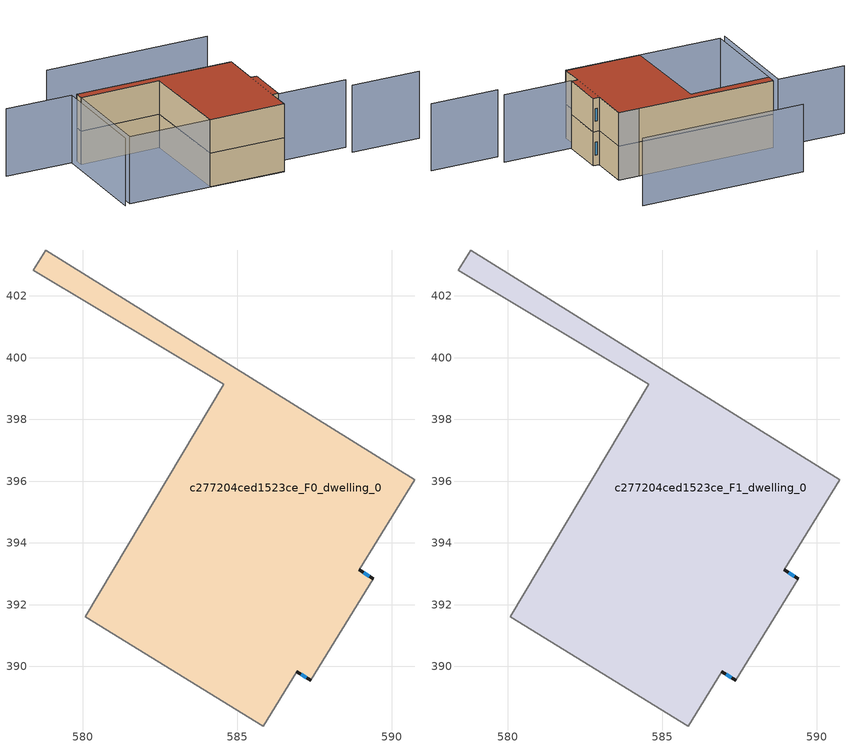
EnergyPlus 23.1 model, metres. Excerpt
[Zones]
c277204ced1523ce_F0_dwelling_0
 floor ground (EU_floor_Construction): 590.74,396.05 588.95,393.13 589.41,392.83 587.38,389.54 586.93,389.83 585.84,388.07 580.08,391.61 584.56,399.13 578.39,402.83 578.8,403.49 z0
 wall outside (EU_wall_Construction): 589.41,392.83 588.95,393.13 / 586.93,389.83 587.38,389.54 z0:3
 wall adiabatic (EU_wall_Construction): 588.95,393.13 590.74,396.05 578.8,403.49 578.39,402.83 584.56,399.13 580.08,391.61 585.84,388.07 586.93,389.83 / 587.38,389.54 589.41,392.83 z0:3
 window (EU_Window_Construction): 589.27,392.92 589.09,393.04 / 587.07,389.74 587.24,389.63 z0.93:2.07
c277204ced1523ce_F1_dwelling_0
 floor to c277204ced1523ce_F0_dwelling_0 (EU_floor_Construction): 590.74,396.05 588.95,393.13 589.41,392.83 587.38,389.54 586.92,389.83 585.84,388.07 580.08,391.61 584.56,399.13 578.39,402.83 578.8,403.49 z3
 wall outside (EU_wall_Construction): 589.41,392.83 588.95,393.13 / 586.93,389.83 587.38,389.54 z3:6
 wall adiabatic (EU_wall_Construction): 588.95,393.13 590.74,396.05 578.8,403.49 578.39,402.83 584.56,399.13 580.08,391.61 585.84,388.07 586.93,389.83 / 587.38,389.54 589.41,392.83 z3:6
 window (EU_Window_Construction): 589.27,392.92 589.09,393.04 / 587.07,389.74 587.24,389.63 z3.93:5.07
 roof outside (EU_roof_Construction): 587.38,389.54 589.41,392.83 588.95,393.13 590.74,396.05 578.8,403.49 578.39,402.83 584.56,399.13 580.08,391.61 585.84,388.07 586.93,389.83 z6
shading: 597.09,382.06 591.9,385.27 / 592.53,386.29 587.35,389.49 / 573.31,406.9 578.41,403.73 / 578.41,403.73 573.36,395.63 / 594.04,400.33 581.6,408.03 / 573.83,395.45 578.8,403.49 / 578.8,403.49 590.77,396.09 / 590.77,396.09 585.8,388.05 / 585.8,388.05 573.83,395.45 z0:6
[Building]
EU S2 Campaign: North Axis=0; Terrain=City; Solar Distribution=FullExterior
[Site:Location]
Montreal-Trudeau.Intl.AP: Latitude=45.4667; Longitude=-73.75; Time Zone=-5; Elevation=36
[SizingPeriod:WeatherFileDays]
AnnualSizingPeriod: Begin Month=1; Begin Day of Month=1; End Month=12; End Day of Month=31; Day of Week for Start Day=Monday; Use Weather File Daylight Saving Period=No; Use Weather File Rain and Snow Indicators=No
[MATERIAL]
EU_InternalMass_Material: Roughness=MediumRough; Thickness=0.1; Conductivity=1; Density=1800; Specific Heat=900; Thermal Absorptance=0.9; Solar Absorptance=0.7; Visible Absorptance=0.7
[MATERIAL:NOMASS] Roughness=MediumRough; Thermal Absorptance=0.9; Solar Absorptance=0.7; Visible Absorptance=0.7
Name | Thermal Resistance
EU_wall_NoMass; EU_floor_NoMass | 1.51479
EU_roof_NoMass | 2.84114
[WINDOWMATERIAL:SIMPLEGLAZINGSYSTEM]
EU_Window_SimpleGlazing: UFactor=3.53504; Solar Heat Gain Coefficient=0.8; Visible Transmittance=0.8
[CONSTRUCTION]
EU_wall_Construction: EU_wall_NoMass
EU_roof_Construction: EU_roof_NoMass
EU_floor_Construction: EU_floor_NoMass
EU_Window_Construction: EU_Window_SimpleGlazing
EU_InternalMass_Construction: EU_InternalMass_Material
[ZONE] Type=1; Multiplier=1; Ceiling Height=autocalculate; Floor Area=autocalculate; Part of Total Floor Area=Yes
Name | Volume
c277204ced1523ce_F0_dwelling_0 | 213.942
c277204ced1523ce_F1_dwelling_0 | 213.941
[INTERNALMASS] Construction=EU_InternalMass_Construction; Surface Area=71.3137
Name | Zone or ZoneList
c277204ced1523ce_F0_dwelling_0_EU_InternalMass | c277204ced1523ce_F0_dwelling_0
c277204ced1523ce_F1_dwelling_0_EU_InternalMass | c277204ced1523ce_F1_dwelling_0
[OTHEREQUIPMENT] Fuel Type=Electricity; Design Level Calculation Method=Watts/Area; Power per Zone Floor Area=1; Fraction Latent=0; Fraction Radiant=0; Fraction Lost=0; Carbon Dioxide Generation Rate=0; EndUse Subcategory=EU_Step8_InternalGains
Name | Zone or ZoneList or Space or SpaceList | Schedule
EU_Step8_InternalGain_c277204ced1523ce_F0_dwelling_0_f000 | c277204ced1523ce_F0_dwelling_0 | EU_Step8_GainSchedule_c277204ced1523ce_F0_dwelling_0_f000
EU_Step8_InternalGain_c277204ced1523ce_F1_dwelling_0_f000 | c277204ced1523ce_F1_dwelling_0 | EU_Step8_GainSchedule_c277204ced1523ce_F1_dwelling_0_f000
[ZONEVENTILATION:DESIGNFLOWRATE] Schedule=EU_AlwaysOn; Design Flow Rate Calculation Method=AirChanges/Hour; Air Changes per Hour=0.775154; Ventilation Type=Natural; Fan Pressure Rise=0; Fan Total Efficiency=1; Constant Term Coefficient=1; Temperature Term Coefficient=0; Velocity Term Coefficient=0; Velocity Squared Term Coefficient=0; Minimum Indoor Temperature=-100; Maximum Indoor Temperature=100; Delta Temperature=-100; Minimum Outdoor Temperature=-100; Maximum Outdoor Temperature=100; Maximum Wind Speed=40
Name | Zone or ZoneList or Space or SpaceList
EU_ConstantAir_c277204ced1523ce_F0_dwelling_0 | c277204ced1523ce_F0_dwelling_0
EU_ConstantAir_c277204ced1523ce_F1_dwelling_0 | c277204ced1523ce_F1_dwelling_0
[HVACTEMPLATE:THERMOSTAT] Constant Heating Setpoint=20; Constant Cooling Setpoint=50
EU_HeatOnly_c277204ced1523ce_F0_dwelling_0; EU_HeatOnly_c277204ced1523ce_F1_dwelling_0
[HVACTEMPLATE:ZONE:IDEALLOADSAIRSYSTEM] System Availability Schedule=EU_AlwaysOn; Maximum Heating Supply Air Temperature=50; Minimum Cooling Supply Air Temperature=13; Maximum Heating Supply Air Humidity Ratio=0.0156; Minimum Cooling Supply Air Humidity Ratio=0.0077; Heating Limit=NoLimit; Cooling Limit=NoLimit; Heating Availability Schedule=EU_AlwaysOn; Cooling Availability Schedule=EU_CoolingOff; Dehumidification Control Type=ConstantSensibleHeatRatio; Cooling Sensible Heat Ratio=0.7; Dehumidification Setpoint=60; Humidification Control Type=None; Humidification Setpoint=30; Outdoor Air Method=None; Outdoor Air Flow Rate per Person=0.00944; Outdoor Air Flow Rate per Zone Floor Area=0; Outdoor Air Flow Rate per Zone=0; Demand Controlled Ventilation Type=None; Outdoor Air Economizer Type=NoEconomizer; Heat Recovery Type=None; Sensible Heat Recovery Effectiveness=0.7; Latent Heat Recovery Effectiveness=0.65
Name | Template Thermostat
c277204ced1523ce_F0_dwelling_0 | EU_HeatOnly_c277204ced1523ce_F0_dwelling_0
c277204ced1523ce_F1_dwelling_0 | EU_HeatOnly_c277204ced1523ce_F1_dwelling_0
[SIZING:ZONE] Zone Cooling Design Supply Air Temperature Input Method=SupplyAirTemperature; Zone Cooling Design Supply Air Temperature=13; Zone Heating Design Supply Air Temperature Input Method=SupplyAirTemperature; Zone Heating Design Supply Air Temperature=50; Zone Cooling Design Supply Air Humidity Ratio=0.008; Zone Heating Design Supply Air Humidity Ratio=0.008; Cooling Design Air Flow Method=DesignDay; Cooling Design Air Flow Rate=0; Cooling Minimum Air Flow per Zone Floor Area=0.000762; Cooling Minimum Air Flow=0; Cooling Minimum Air Flow Fraction=0.2; Heating Design Air Flow Method=DesignDay; Heating Design Air Flow Rate=0; Heating Maximum Air Flow per Zone Floor Area=0.002032; Heating Maximum Air Flow=0.141576; Heating Maximum Air Flow Fraction=0.3; Account for Dedicated Outdoor Air System=No; Dedicated Outdoor Air System Control Strategy=NeutralSupplyAir; Dedicated Outdoor Air Low Setpoint Temperature for Design=autosize; Dedicated Outdoor Air High Setpoint Temperature for Design=autosize; Zone Load Sizing Method=Sensible Load Only No Latent Load; Zone Latent Cooling Design Supply Air Humidity Ratio Input Method=HumidityRatioDifference; Zone Cooling Design Supply Air Humidity Ratio Difference=0.005; Zone Latent Heating Design Supply Air Humidity Ratio Input Method=HumidityRatioDifference; Zone Humidification Design Supply Air Humidity Ratio Difference=0.005
c277204ced1523ce_F0_dwelling_0; c277204ced1523ce_F1_dwelling_0
[SCHEDULE:CONSTANT]
Name | Hourly Value
EU_AlwaysOn | 1
EU_CoolingOff | 0
[SCHEDULE:FILE] Column Number=1; Rows to Skip at Top=0; Number of Hours of Data=8760; Column Separator=Comma; Interpolate to Timestep=No; Minutes per Item=60; Adjust Schedule for Daylight Savings=Yes
Name | File
EU_Step8_GainSchedule_c277204ced1523ce_F0_dwelling_0_f000 | ../../schedules/c277204ced1523ce/c277204ced1523ce_F0_dwelling_0_f000_gain.csv
EU_Step8_GainSchedule_c277204ced1523ce_F1_dwelling_0_f000 | ../../schedules/c277204ced1523ce/c277204ced1523ce_F1_dwelling_0_f000_gain.csv
